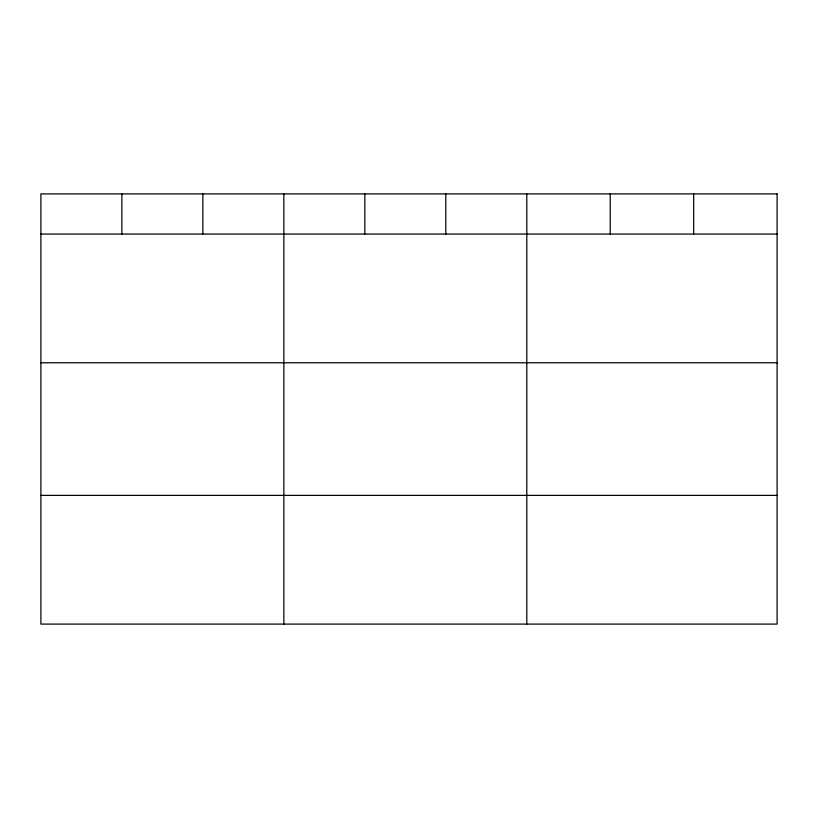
<?xml version="1.0" encoding="UTF-8"?>
<svg xmlns="http://www.w3.org/2000/svg" width="818" height="818" viewBox="0 0 818 818"><rect width="100%" height="100%" fill="white"/><g stroke="black" fill="none" stroke-linecap="round" stroke-linejoin="round"><path stroke-width="1.23" d="M40.9 234.05L777.1 234.05M40.9 362.763L777.1 362.763M40.9 495.381L777.1 495.381M693.664 193.907L693.664 234.05M610.228 193.907L610.228 234.05M526.792 193.907L526.792 624.093M445.81 193.907L445.81 234.05M364.828 193.907L364.828 234.05M283.846 193.907L283.846 624.093M202.864 193.907L202.864 234.05M121.882 193.907L121.882 234.05M777.1 193.907L40.9 193.907L40.9 624.093L777.1 624.093L777.1 193.907"/></g></svg>
